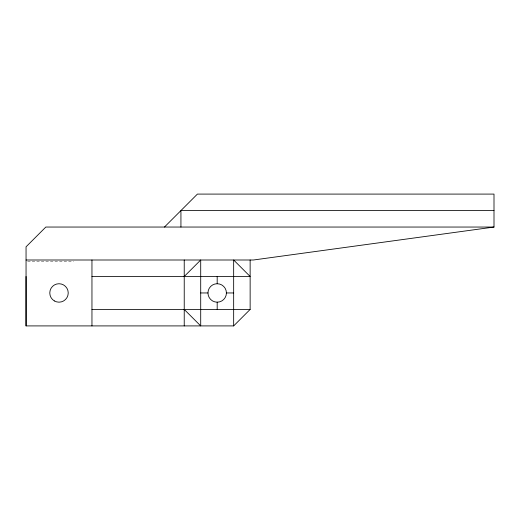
<?xml version="1.0" encoding="UTF-8"?>
<svg xmlns="http://www.w3.org/2000/svg" width="520" height="520" viewBox="0 0 520 520"><rect width="100%" height="100%" fill="white"/><g stroke="black" fill="none" stroke-linecap="round" stroke-linejoin="round"><path stroke-width="0.39" stroke-dasharray="2.6 1.95" d="M27.657 261.638L73.469 261.3"/><path stroke-width="0.78" d="M250.139 260L250.139 309.433L233.662 325.91L26.052 325.91L26.052 276.478M164.457 227.045L197.411 194.09L494 194.09L494 227.045L253.435 260L26.052 260M184.23 276.478L200.707 260L200.707 325.91L184.23 309.433M494 210.567L180.934 210.567L180.934 227.045M494 227.045L45.825 227.045L26.052 246.818L26.052 325.91M91.956 276.478L250.139 276.478L233.662 260L233.662 325.91M200.707 292.955L207.955 292.955M226.415 292.955A9.23 9.23 0 0 0 212.569 284.967A9.23 9.23 0 0 0 212.569 300.944A9.23 9.23 0 0 0 226.415 292.955L233.662 292.955M91.956 309.433L250.139 309.433M217.185 276.478L217.185 283.725M217.185 302.178L217.185 309.433M184.23 260L184.23 325.91M91.956 260L91.956 325.91M54.392 300.944A9.23 9.23 0 0 0 68.231 292.955A9.23 9.23 0 0 0 54.392 284.967A9.23 9.23 0 0 0 54.392 300.944"/></g></svg>
